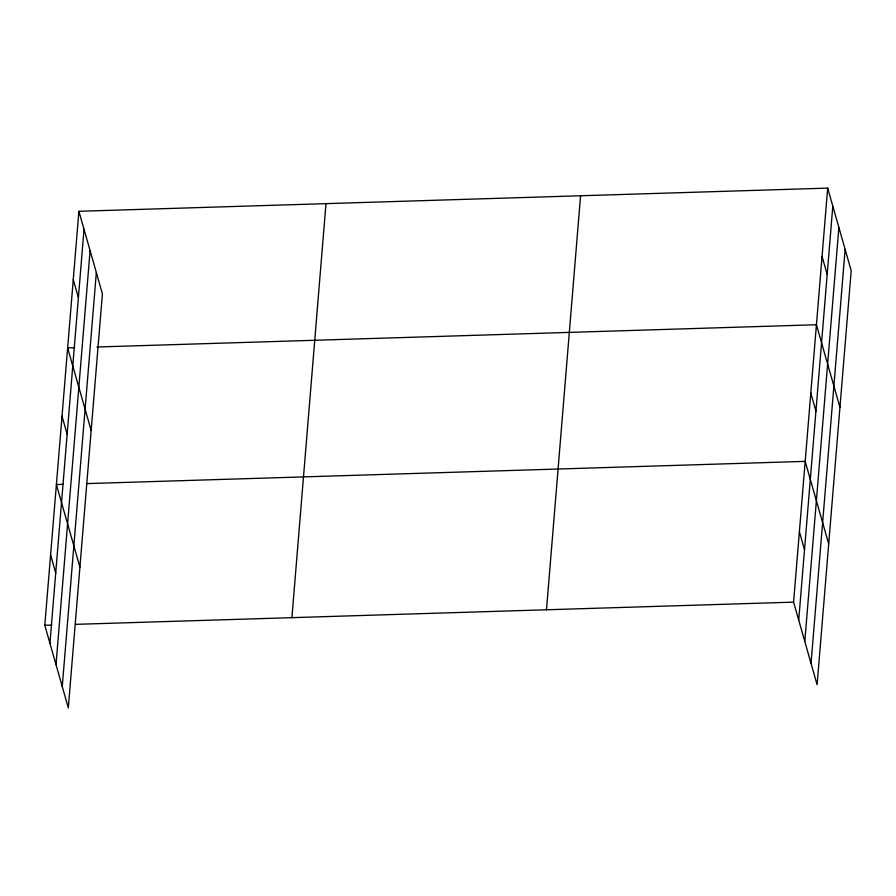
<?xml version="1.0" encoding="UTF-8"?>
<svg xmlns="http://www.w3.org/2000/svg" width="896" height="896" viewBox="0 0 896 896"><rect width="100%" height="100%" fill="white"/><g stroke="black" fill="none" stroke-linecap="round" stroke-linejoin="round"><path stroke-width="1.34" d="M78.893 211.288L102.413 293.866L68.32 707.885L44.8 625.307L78.893 211.288L827.68 188.115L851.2 270.693L817.107 684.712L793.587 602.134L827.68 188.115M49.93 643.328L84.022 229.309M56 664.63L90.093 250.611M62.25 686.582L96.342 272.563M291.906 617.658L325.987 203.65M546.493 609.784L580.574 195.765M798.717 620.155L832.81 206.147M804.787 641.458L838.88 227.438M811.037 663.41L845.13 249.39M74.626 347.704L67.637 347.917L91.157 430.483M96.958 347.01L816.424 324.744L839.955 407.322M63.37 484.322L56.392 484.546L79.912 567.112M87.102 483.594L805.179 461.373L828.699 543.939M44.8 625.307L51.778 625.094M75.51 624.355L793.587 602.134M822.058 256.435L827.187 274.456M810.802 393.064L815.942 411.085M799.389 531.754L804.518 549.774M73.27 279.608L78.4 297.629M62.014 416.226L67.144 434.246M50.59 554.926L55.731 572.947"/></g></svg>
